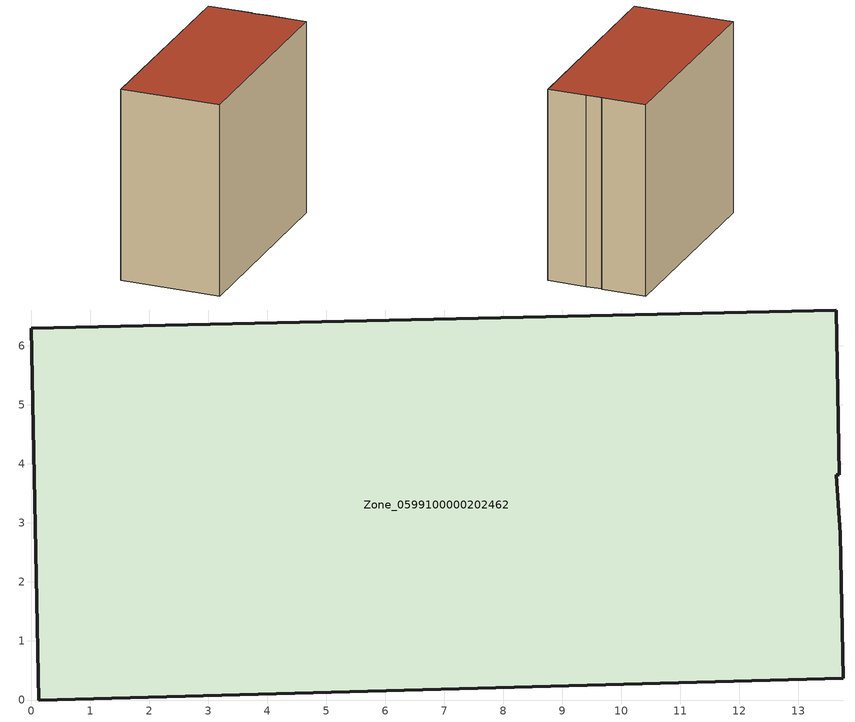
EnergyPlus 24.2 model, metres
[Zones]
Zone_0599100000202462
 floor ground (C_G): 13.64,6.61 13.7,3.82 13.64,3.81 13.72,2.81 13.76,0.37 0.13,0 0,6.3 z0
 wall outside (C_F): 0.13,0 13.76,0.37 13.72,2.81 13.64,3.81 13.7,3.82 13.64,6.61 0,6.3 0.13,0 z0:12.18
 roof outside (C_R): 13.7,3.82 13.64,6.61 0,6.3 0.13,0 13.76,0.37 13.72,2.81 13.64,3.81 z12.18
[BUILDING]
Pand.0599100000202462: North Axis=0; Terrain=City; Loads Convergence Tolerance Value=0.04; Temperature Convergence Tolerance Value=0.4; Solar Distribution=FullExterior; Maximum Number of Warmup Days=25; Minimum Number of Warmup Days=1
[Site:Location]
Rotterdam.The.Hague.AP_ZH_NLD Design_Conditions: Latitude=51.96; Longitude=4.45; Time Zone=1; Elevation=-4.5
[SITE:GROUNDTEMPERATURE:BUILDINGSURFACE]
18, 18, 18, 18, 18, 18, 18, 18, 18, 18, 18, 18
[MATERIAL] Thermal Absorptance=0.9; Solar Absorptance=0.7; Visible Absorptance=0.7
Name | Roughness | Thickness | Conductivity | Density | Specific Heat
G.TI.1946 | MediumSmooth | 0.15 | 1 | 540 | 1210
F.TI.1946 | Rough | 0.3 | 0.857143 | 1920 | 840
R.TI.1946 | MediumRough | 0.2 | 0.1 | 1500 | 1000
[CONSTRUCTION]
C_G: G.TI.1946
C_F: F.TI.1946
C_R: R.TI.1946
[ZONE]
Zone_0599100000202462: Type=1; Multiplier=1; Ceiling Height=Autocalculate; Volume=Autocalculate; Floor Area=autocalculate; Part of Total Floor Area=Yes
[ZONEINFILTRATION:DESIGNFLOWRATE]
Infil_Zone_0599100000202462: Zone or ZoneList or Space or SpaceList=Zone_0599100000202462; Schedule=AlwaysOn; Design Flow Rate Calculation Method=Flow/Area; Flow Rate per Floor Area=0.003; Constant Term Coefficient=1; Temperature Term Coefficient=0; Velocity Term Coefficient=0; Velocity Squared Term Coefficient=0
[HVACTEMPLATE:ZONE:IDEALLOADSAIRSYSTEM]
Zone_0599100000202462: Maximum Heating Supply Air Temperature=50; Minimum Cooling Supply Air Temperature=13; Maximum Heating Supply Air Humidity Ratio=0.0156; Minimum Cooling Supply Air Humidity Ratio=0.0077; Heating Limit=NoLimit; Cooling Limit=NoLimit; Dehumidification Control Type=ConstantSensibleHeatRatio; Cooling Sensible Heat Ratio=0.7; Dehumidification Setpoint=60; Humidification Control Type=None; Humidification Setpoint=30; Outdoor Air Method=None; Outdoor Air Flow Rate per Person=0.00944; Outdoor Air Flow Rate per Zone Floor Area=0; Outdoor Air Flow Rate per Zone=0; Demand Controlled Ventilation Type=None; Outdoor Air Economizer Type=NoEconomizer; Heat Recovery Type=None; Sensible Heat Recovery Effectiveness=0.7; Latent Heat Recovery Effectiveness=0.65
[ZONECONTROL:THERMOSTAT]
ThermostatControl_Zone_0599100000202462: Zone or ZoneList=Zone_0599100000202462; Control Type Schedule=DualSetpointControlType; Control 1=Thermostat_Zone_0599100000202462; Temperature Difference Between Cutout And Setpoint=0
[THERMOSTATSETPOINT:DUALSETPOINT]
Thermostat_Zone_0599100000202462: Heating Setpoint Temperature Schedule=HeatingSetpoint_Zone_0599100000202462; Cooling Setpoint Temperature Schedule=CoolingSetpoint_Zone_0599100000202462
[SCHEDULE:COMPACT]
HeatingSetpoint_Zone_0599100000202462: Through: 12/31, For: AllDays, Until: 24:00, 21
CoolingSetpoint_Zone_0599100000202462: Through: 12/31, For: AllDays, Until: 24:00, 24
DualSetpointControlType: Through: 12/31, For: AllDays, Until: 24:00, 4
AlwaysOn: Through: 12/31, For: AllDays, Until: 24:00, 1
